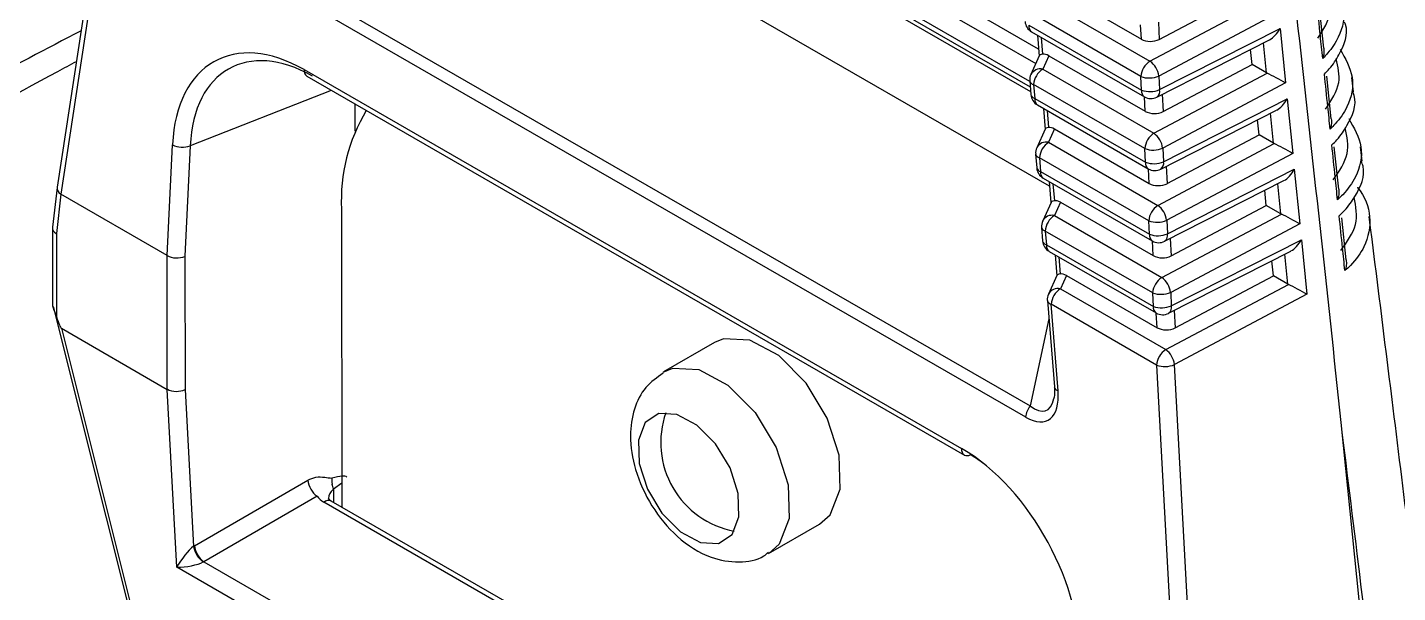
# Model space of a CAD drawing. Extents: x 7 to 135, y 3 to 97.
# Drawn here: x 96.942 to 97.988, y 79.87 to 80.301 of the extents above; entities that cross this region are included whole.
import ezdxf

# ---------------------------------------------------------------- set-up
doc = ezdxf.new("R2010")
doc.units = 0
doc.header["$MEASUREMENT"] = 0
doc.layers.add('OBJECT', color=7, linetype='CONTINUOUS')

msp = doc.modelspace()

# ---------------------------------------------------------------- linework, layer by layer
at = {"layer": 'OBJECT'}
for p, q in [((97.2782, 80.5228), (97.7115, 80.2733)), ((97.2636, 80.5111), (97.7073, 80.2556)), ((97.707, 80.2596), (97.264, 80.5147)), ((97.2667, 80.5059), (97.7076, 80.252)), ((97.7137, 80.2844), (97.3173, 80.5127)), ((97.0139, 80.5016), (96.9643, 80.1789)), ((97.0167, 80.4965), (96.9671, 80.1736)), ((97.7221, 80.1798), (97.2719, 80.439)), ((97.1119, 80.3549), (97.7073, 80.0121)), ((97.7038, 80.0034), (97.1084, 80.3463)), ((97.717, 80.3352), (97.7921, 80.2919)), ((97.7124, 80.3249), (97.7987, 80.2752)), ((97.7987, 80.2752), (97.8827, 80.3197)), ((97.8058, 80.2917), (97.8712, 80.3264)), ((97.9313, 80.2851), (97.9278, 80.3178)), ((97.7918, 80.2634), (97.7054, 80.3132)), ((97.8968, 80.3123), (97.8055, 80.2638)), ((97.7062, 80.3026), (97.7923, 80.253)), ((97.7083, 80.2975), (97.7944, 80.248)), ((97.7921, 80.2919), (97.7915, 80.3029)), ((97.8051, 80.3049), (97.8058, 80.2917)), ((97.806, 80.2534), (97.898, 80.3002)), ((97.898, 80.3002), (97.9022, 80.2585)), ((97.7129, 80.2949), (97.7141, 80.279)), ((97.7157, 80.2933), (97.7167, 80.2804)), ((97.8039, 80.2477), (97.89, 80.2915)), ((97.8877, 80.2663), (97.8853, 80.2891)), ((97.7142, 80.2792), (97.7078, 80.265)), ((97.7215, 80.2793), (97.7169, 80.269)), ((97.7215, 80.2793), (97.7951, 80.2369)), ((97.8766, 80.2726), (97.8754, 80.2841)), ((97.1529, 80.2687), (97.6549, 79.9796)), ((97.7169, 80.269), (97.8017, 80.2202)), ((97.8017, 80.2202), (97.8882, 80.266)), ((97.8088, 80.2367), (97.8766, 80.2726)), ((97.8877, 80.2663), (97.8766, 80.2726)), ((97.1549, 80.2636), (97.657, 79.9745)), ((97.707, 80.2601), (97.7078, 80.2496)), ((97.7948, 80.2084), (97.7099, 80.2573)), ((97.7099, 80.2573), (97.7107, 80.2467)), ((97.7923, 80.253), (97.7918, 80.2634)), ((97.8055, 80.2638), (97.806, 80.2534)), ((97.9022, 80.2585), (97.8085, 80.2088)), ((97.937, 80.2312), (97.9336, 80.2637)), ((97.9541, 80.2518), (97.9527, 80.2628)), ((97.1737, 80.2528), (97.0659, 80.2106)), ((97.7107, 80.2467), (97.7953, 80.198)), ((97.7951, 80.2369), (97.7945, 80.2479)), ((97.8081, 80.2499), (97.8088, 80.2367)), ((97.809, 80.1984), (97.9035, 80.2464)), ((97.9035, 80.2464), (97.9077, 80.2047)), ((97.192, 80.2216), (97.192, 80.2423)), ((97.7128, 80.2417), (97.7974, 80.193)), ((97.7173, 80.2391), (97.7186, 80.2231)), ((97.7201, 80.2374), (97.7212, 80.2245)), ((97.8069, 80.1927), (97.8954, 80.2378)), ((97.8931, 80.2125), (97.8908, 80.2354)), ((97.7187, 80.2233), (97.7123, 80.2091)), ((97.7259, 80.2234), (97.7213, 80.2132)), ((97.7259, 80.2234), (97.7981, 80.1818)), ((97.882, 80.2189), (97.8809, 80.2304)), ((97.7213, 80.2132), (97.8047, 80.1651)), ((97.8047, 80.1651), (97.8936, 80.2122)), ((97.8118, 80.1817), (97.882, 80.2189)), ((97.8931, 80.2125), (97.882, 80.2189)), ((97.0484, 80.1268), (97.0525, 80.2114)), ((97.0659, 80.2106), (97.0619, 80.1262)), ((97.7114, 80.2042), (97.7123, 80.1937)), ((97.7953, 80.198), (97.7948, 80.2084)), ((97.8085, 80.2088), (97.809, 80.1984)), ((97.9077, 80.2047), (97.8115, 80.1537)), ((97.9428, 80.1774), (97.9394, 80.2097)), ((97.9607, 80.1988), (97.9594, 80.2098)), ((97.7978, 80.1533), (97.7143, 80.2014)), ((97.7143, 80.2014), (97.7152, 80.1909)), ((97.7981, 80.1818), (97.7975, 80.1929)), ((97.8111, 80.1949), (97.8118, 80.1817)), ((97.812, 80.1434), (97.9089, 80.1927)), ((97.9089, 80.1927), (97.9131, 80.151)), ((97.7152, 80.1909), (97.7983, 80.143)), ((97.7172, 80.1858), (97.8004, 80.138)), ((97.7218, 80.1832), (97.7231, 80.1672)), ((97.7246, 80.1816), (97.7257, 80.1686)), ((97.8099, 80.1377), (97.9009, 80.184)), ((97.8985, 80.1587), (97.8962, 80.1816)), ((96.9643, 80.1787), (96.9609, 80.1484)), ((96.9671, 80.1736), (96.9638, 80.1435)), ((97.0484, 80.1268), (96.9671, 80.1736)), ((97.8875, 80.1651), (97.8863, 80.1766)), ((97.1814, 80.1623), (97.1817, 79.9348)), ((97.7232, 80.1674), (97.7168, 80.1532)), ((97.7304, 80.1675), (97.7258, 80.1573)), ((97.7304, 80.1675), (97.8011, 80.1268)), ((97.8148, 80.1266), (97.8875, 80.1651)), ((97.8985, 80.1587), (97.8875, 80.1651)), ((97.7258, 80.1573), (97.8077, 80.1101)), ((97.7983, 80.143), (97.7978, 80.1533)), ((97.8077, 80.1101), (97.899, 80.1585)), ((97.8115, 80.1537), (97.812, 80.1434)), ((97.9131, 80.151), (97.8145, 80.0987)), ((97.9485, 80.1235), (97.9451, 80.1556)), ((96.9608, 80.148), (96.9609, 80.0906)), ((96.9638, 80.1435), (96.9638, 80.0802)), ((97.7159, 80.1483), (97.7167, 80.1379)), ((97.8008, 80.0983), (97.7188, 80.1455)), ((97.7188, 80.1455), (97.7196, 80.135)), ((97.8141, 80.1399), (97.8148, 80.1266)), ((97.815, 80.0884), (97.9143, 80.1389)), ((97.9143, 80.1389), (97.9185, 80.0972)), ((97.7196, 80.135), (97.8013, 80.088)), ((97.7217, 80.13), (97.8034, 80.083)), ((97.8011, 80.1268), (97.8005, 80.1379)), ((97.8129, 80.0827), (97.9063, 80.1302)), ((97.0485, 80.0246), (97.0484, 80.1268)), ((97.0619, 80.1262), (97.062, 80.0245)), ((97.7263, 80.1274), (97.7276, 80.1113)), ((97.7291, 80.1258), (97.7301, 80.1127)), ((97.8929, 80.1114), (97.8918, 80.1228)), ((97.904, 80.105), (97.9017, 80.1279)), ((97.7276, 80.1115), (97.7212, 80.0974)), ((97.7349, 80.1116), (97.7303, 80.1014)), ((97.7349, 80.1116), (97.8041, 80.0717)), ((97.8179, 80.0716), (97.8929, 80.1114)), ((97.904, 80.105), (97.8929, 80.1114)), ((97.7303, 80.1014), (97.8108, 80.055)), ((97.8013, 80.088), (97.8008, 80.0983)), ((97.8108, 80.055), (97.9045, 80.1047)), ((97.8145, 80.0987), (97.815, 80.0884)), ((97.9185, 80.0972), (97.8175, 80.0436)), ((96.9613, 80.0878), (97.0306, 79.8116)), ((97.7204, 80.0924), (97.7257, 80.0265)), ((97.7286, 80.0236), (97.7233, 80.0896)), ((97.8038, 80.0432), (97.7233, 80.0896)), ((97.7215, 80.0785), (97.7073, 80.0121)), ((97.8041, 80.0717), (97.8035, 80.0829)), ((97.8171, 80.0849), (97.8179, 80.0716)), ((96.9676, 80.0713), (97.0329, 79.811)), ((96.9676, 80.0713), (97.0485, 80.0246)), ((97.4663, 80.0604), (97.4274, 80.038)), ((97.8038, 80.0432), (97.8235, 79.6804)), ((97.8372, 79.6811), (97.8175, 80.0436)), ((97.0558, 79.8889), (97.0485, 80.0246)), ((97.0485, 80.0246), (97.0485, 80.0246)), ((97.062, 80.0245), (97.0684, 79.9048)), ((97.7256, 80.0266), (97.7257, 80.0265)), ((97.9445, 79.9994), (97.9698, 79.7492)), ((97.0693, 79.9053), (97.1558, 79.9553)), ((97.1817, 79.9532), (97.1753, 79.9484)), ((97.1629, 79.9431), (97.0763, 79.8931)), ((97.1753, 79.9484), (97.1753, 79.9385)), ((97.7403, 79.609), (97.1681, 79.9385)), ((97.7401, 79.6133), (97.1737, 79.9394)), ((97.5074, 79.8994), (97.5463, 79.9218)), ((97.7484, 79.4901), (97.0558, 79.8889)), ((97.0763, 79.8931), (97.7408, 79.5105))]:
    msp.add_line(p, q, dxfattribs=at)
at = {"layer": 'OBJECT', "flags": 128}
for points in [[(97.5522, 80.0028), (97.5361, 80.0295), (97.5154, 80.0504), (97.4933, 80.0622), (97.4732, 80.0632), (97.4663, 80.0604)], [(97.4271, 80.0377), (97.4344, 80.0408), (97.4544, 80.0398), (97.4765, 80.0279), (97.4972, 80.0071), (97.5133, 79.9804)], [(97.415, 79.9485), (97.4261, 79.9302), (97.4403, 79.9159), (97.4555, 79.9077), (97.4693, 79.907), (97.4796, 79.9139), (97.4849, 79.9273), (97.4844, 79.9451), (97.4781, 79.9647), (97.467, 79.983), (97.4527, 79.9973), (97.4376, 80.0055), (97.4238, 80.0062), (97.4134, 79.9993), (97.4081, 79.9859), (97.4087, 79.9681), (97.415, 79.9485)], [(97.5463, 79.9218), (97.5545, 79.929), (97.5622, 79.9484), (97.5614, 79.9744), (97.5522, 80.0028)], [(97.5133, 79.9804), (97.5225, 79.9519), (97.5233, 79.926), (97.5156, 79.9066), (97.5077, 79.8995)]]:
    msp.add_lwpolyline(points, dxfattribs=at)
at = {"layer": 'OBJECT'}
for centre, radius, start, end in [((97.7133, 80.3062), 0.01, 184.574, 240.0649), ((97.7112, 80.3017), 0.00503, 169.7178, 235.1264), ((97.8072, 80.2622), 0.0155, 123.059, 175.5654), ((97.7891, 80.2619), 0.0164, 6.8038, 54.1892), ((97.1579, 80.2678), 0.00507, 170.0661, 234.7781), ((97.7169, 80.2609), 0.01, 155.6739, 184.574), ((97.715, 80.261), 0.00822, 76.9325, 150.9587), ((97.7253, 80.2561), 0.0155, 123.059, 175.5654), ((97.7107, 80.2611), 0.0039, 194.1228, 257.0397), ((97.7981, 80.2808), 0.0185, 249.8835, 293.3809), ((97.7178, 80.2504), 0.01, 184.574, 240.0649), ((97.7116, 80.2505), 0.0039, 194.1228, 257.0397), ((97.7157, 80.2458), 0.00503, 169.7178, 235.1264), ((97.7987, 80.2704), 0.0185, 249.8835, 293.3809), ((97.7974, 80.2522), 0.00518, 170.7736, 234.0706), ((97.7994, 80.2566), 0.01, 240.0649, 296.9655), ((97.8009, 80.2521), 0.00528, 304.7311, 14.4867), ((97.3159, 80.1684), 0.1346, 149.1301, 182.5984), ((97.7195, 80.2052), 0.00822, 76.9325, 150.9587), ((97.7298, 80.2002), 0.0155, 123.059, 175.5654), ((97.8102, 80.2072), 0.0155, 123.059, 175.5654), ((97.7921, 80.2068), 0.0164, 6.8038, 54.1892), ((97.06, 80.2258), 0.0163, 242.2666, 291.2288), ((97.7214, 80.205), 0.01, 155.6739, 184.574), ((97.7152, 80.2052), 0.0039, 194.1228, 257.0397), ((97.8011, 80.2258), 0.0185, 249.8835, 293.3809), ((97.7222, 80.1945), 0.01, 184.574, 240.0649), ((97.7161, 80.1947), 0.0039, 194.1228, 257.0397), ((97.8017, 80.2154), 0.0185, 249.8835, 293.3809), ((97.8004, 80.1972), 0.00518, 170.7736, 234.0706), ((97.8024, 80.2016), 0.01, 240.0649, 296.9655), ((97.8039, 80.1971), 0.00528, 304.7311, 14.4867), ((97.7201, 80.19), 0.00503, 169.7178, 235.1264), ((97.8132, 80.1521), 0.0155, 123.059, 175.5654), ((97.7951, 80.1518), 0.0164, 6.8038, 54.1892), ((97.7259, 80.1491), 0.01, 155.6739, 184.574), ((97.7239, 80.1493), 0.00822, 76.9325, 150.9587), ((97.7342, 80.1443), 0.0155, 123.059, 175.5654), ((97.8041, 80.1707), 0.0185, 249.8835, 293.3809), ((97.7197, 80.1493), 0.0039, 194.1228, 257.0397), ((97.8047, 80.1604), 0.0185, 249.8835, 293.3809), ((97.8034, 80.1422), 0.00518, 170.7736, 234.0706), ((97.8069, 80.1421), 0.00528, 304.7311, 14.4867), ((97.7267, 80.1387), 0.01, 184.574, 240.0649), ((97.7205, 80.1388), 0.0039, 194.1228, 257.0397), ((97.7246, 80.1341), 0.00503, 169.7178, 235.1264), ((97.8054, 80.1466), 0.01, 240.0649, 296.9655), ((97.8162, 80.0971), 0.0155, 123.059, 175.5654), ((97.7981, 80.0967), 0.0164, 6.8038, 54.1892), ((97.7303, 80.0932), 0.01, 155.6739, 184.574), ((97.7284, 80.0934), 0.00822, 76.9325, 150.9587), ((97.7387, 80.0884), 0.0155, 123.059, 175.5654), ((97.8071, 80.1157), 0.0185, 249.8835, 293.3809), ((97.7242, 80.0934), 0.0039, 194.1228, 257.0397), ((97.8077, 80.1054), 0.0185, 249.8835, 293.3809), ((97.8064, 80.0872), 0.00518, 170.7736, 234.0706), ((97.8099, 80.0871), 0.00528, 304.7311, 14.4867), ((97.8084, 80.0916), 0.01, 240.0649, 296.9655), ((97.8192, 80.042), 0.0155, 123.059, 175.5654), ((97.8011, 80.0417), 0.0164, 6.8038, 54.1892), ((97.8101, 80.0606), 0.0185, 249.8835, 293.3809), ((97.7294, 80.0274), 0.0039, 194.1228, 257.0397), ((97.4941, 79.9841), 0.0689, 160.7285, 259.2662), ((97.7193, 80.0022), 0.0156, 140.4835, 175.3874), ((97.6599, 79.9787), 0.00507, 170.0661, 234.7781), ((97.659, 79.9787), 0.00463, 243.9795, 300.4818), ((97.174, 79.9577), 0.0184, 187.5156, 232.5674), ((97.1877, 79.9549), 0.0137, 171.5402, 190.5022), ((97.1633, 79.9473), 0.012, 5.4883, 25.1446), ((97.1716, 79.9347), 0.00516, 65.5187, 132.3396), ((97.0878, 79.9086), 0.0197, 191.0359, 232.8297), ((97.0875, 79.9077), 0.0184, 187.5156, 232.5674)]:
    msp.add_arc(centre, radius, start, end, dxfattribs=at)
for centre, major_axis, ratio, start_param, end_param in [((97.1482, 80.1554), (-0.0625, 0.1202), 0.605271, 5.524844, 7.088044), ((97.8914, 80.3034), (0.0067, 0.0123), 0.526562, 3.797061, 4.735422), ((97.1553, 80.159), (-0.0589, 0.1108), 0.607441, 5.519091, 7.082291), ((97.7991, 80.2961), (0.01, 0), 0.58587, 3.930959, 5.443041), ((97.7243, 80.2773), (0.0101, -0.0018), 0.27902, 2.465284, 3.213369), ((97.7214, 80.2707), (-0.00628, 0.00904), 0.580774, 5.395552, 6.013284), ((97.8947, 80.2704), (0.01, 0), 0.58221, 3.930034, 4.000134), ((97.8956, 80.2617), (0.0106, -0.0057), 0.027409, 0.910727, 2.359063), ((97.8968, 80.2497), (0.0067, 0.0123), 0.526562, 3.797061, 4.735422), ((97.8021, 80.241), (0.01, 0), 0.58587, 3.930959, 5.443041), ((97.7288, 80.2214), (0.0101, -0.0018), 0.27902, 2.465284, 3.213369), ((97.7258, 80.2148), (-0.00628, 0.00904), 0.580774, 5.395552, 6.013284), ((97.9002, 80.2167), (0.01, 0), 0.58221, 3.930034, 4.000134), ((97.901, 80.208), (0.0106, -0.0057), 0.027409, 0.910727, 2.359063), ((97.9023, 80.1959), (0.0067, 0.0123), 0.526562, 3.797061, 4.735422), ((97.8051, 80.186), (0.01, 0), 0.58587, 3.930959, 5.443041), ((96.9742, 80.1775), (0.00991, -0.00132), 0.626744, 3.128795, 4.001652), ((96.9905, 80.3229), (0.0232, 0.1494), 0.050735, 3.115656, 3.12201), ((97.7333, 80.1655), (0.0101, -0.0018), 0.27902, 2.465284, 3.213369), ((97.7303, 80.1589), (-0.00628, 0.00904), 0.580774, 5.395552, 6.013284), ((97.9056, 80.1629), (0.01, 0), 0.58221, 3.930034, 4.000134), ((97.9065, 80.1542), (0.0106, -0.0057), 0.027409, 0.910727, 2.359063), ((96.9708, 80.1476), (0.00999, -0.00055), 0.610706, 3.107171, 3.960786), ((97.9077, 80.1422), (0.0067, 0.0123), 0.526562, 3.797061, 4.735422), ((97.0555, 80.1306), (0.01, -0.00023), 0.562438, 3.94001, 5.42354), ((97.8082, 80.1309), (0.01, 0), 0.58587, 3.930959, 5.443041), ((97.7377, 80.1096), (0.0101, -0.0018), 0.27902, 2.465284, 3.213369), ((97.7348, 80.103), (-0.00628, 0.00904), 0.580774, 5.395552, 6.013284), ((97.911, 80.1091), (0.01, 0), 0.58221, 3.930034, 4.000134), ((97.9119, 80.1005), (0.0106, -0.0057), 0.027409, 0.910727, 2.359063), ((96.9329, 80.2419), (-0.0349, 0.1707), 0.036315, 2.80883, 3.1095), ((97.8112, 80.0759), (0.01, 0), 0.58587, 3.930959, 5.443041), ((97.0556, 80.029), (0.01, 0.00027), 0.590582, 3.910907, 5.394437), ((97.6951, 80.0494), (-0.0259, 0.0482), 0.44343, 2.520809, 3.932335), ((97.7022, 80.053), (-0.017, 0.0446), 0.376318, 2.566187, 3.668165), ((96.8639, 75.4231), (-1.6064, 16.5543), 0.094699, 4.967764, 4.983276), ((97.6497, 79.8666), (-0.0623, 0.1198), 0.608907, 3.95898, 5.52218), ((97.6568, 79.8703), (-0.0574, 0.1112), 0.60371, 5.412715, 5.523789), ((97.0761, 79.8929), (0.1098, 0.0644), 0.111416, 0.033591, 0.407602), ((97.1858, 79.9505), (0.025, 0.0021), 0.624452, 3.496567, 3.874501), ((97.1864, 79.9427), (0.0149, 0.0022), 0.652601, 2.311511, 3.041472), ((97.0629, 79.8935), (0.0089, 0.0125), 0.234628, 0.619571, 2.10323), ((97.0706, 79.8897), (0.0114, 0.0165), 0.625993, 0.923974, 0.978054), ((97.0629, 79.8935), (0.0154, 0.0021), 0.261418, 4.200973, 5.684632), ((97.0771, 79.8853), (0.00654, 0.00769), 0.666732, 0.994265, 1.048346)]:
    msp.add_ellipse(centre, major_axis=major_axis, ratio=ratio, start_param=start_param, end_param=end_param, dxfattribs=at)
for points, knots in [([(97.8758, 80.6084), (97.8764, 80.6035), (97.8793, 80.579), (97.8914, 80.4763), (97.9145, 80.2787), (97.9337, 80.0997), (97.9445, 79.9994)], [0, 0, 0, 0, 0.0241477, 0.1207387, 0.5071031, 1, 1, 1, 1]), ([(97.9268, 80.2926), (97.9311, 80.2993), (97.9389, 80.3114), (97.9355, 80.3241), (97.934, 80.3298)], [0, 0, 0, 0, 0.552737, 1, 1, 1, 1]), ([(97.9373, 80.3369), (97.9412, 80.3301), (97.9492, 80.316), (97.9451, 80.2964), (97.9368, 80.2837), (97.9319, 80.2786), (97.9306, 80.2773)], [0, 0, 0, 0, 0.344445, 0.716342, 0.928512, 1, 1, 1, 1]), ([(97.9306, 80.2773), (97.93, 80.2831), (97.9285, 80.297), (97.9271, 80.311), (97.9262, 80.3192)], [0, 0, 0, 0, 0.4124642, 1, 1, 1, 1]), ([(96.9826, 80.2984), (96.9298, 80.2706), (96.728, 80.1643), (96.5302, 80.051), (96.3842, 79.9673)], [0, 0, 0, 0, 0.261818, 1, 1, 1, 1]), ([(97.9319, 80.2652), (97.9331, 80.2665), (97.9377, 80.2713), (97.9455, 80.2836), (97.9507, 80.2962), (97.9475, 80.3042), (97.9473, 80.3048)], [0, 0, 0, 0, 0.1096579, 0.3918823, 0.956649, 1, 1, 1, 1]), ([(97.9313, 80.2851), (97.9314, 80.2835), (97.9316, 80.2809), (97.9309, 80.2783), (97.9306, 80.2774), (97.9306, 80.2773)], [0, 0, 0, 0, 0.61636, 0.983874, 1, 1, 1, 1]), ([(97.9327, 80.2386), (97.9372, 80.2453), (97.9455, 80.2577), (97.9423, 80.2708), (97.9409, 80.277)], [0, 0, 0, 0, 0.535349, 1, 1, 1, 1]), ([(97.9439, 80.2842), (97.9478, 80.2772), (97.9559, 80.2629), (97.9516, 80.2429), (97.9429, 80.2299), (97.9376, 80.2246), (97.9363, 80.2233)], [0, 0, 0, 0, 0.346628, 0.709575, 0.929102, 1, 1, 1, 1]), ([(96.979, 80.2747), (96.9742, 80.2722), (96.9, 80.2323), (96.7621, 80.1564), (96.5789, 80.0549), (96.4652, 79.9905), (96.4151, 79.9622)], [0, 0, 0, 0, 0.0251688, 0.3921648, 0.7323674, 1, 1, 1, 1]), ([(97.9363, 80.2233), (97.9357, 80.2291), (97.9342, 80.243), (97.9327, 80.257), (97.9319, 80.2652)], [0, 0, 0, 0, 0.412497, 1, 1, 1, 1]), ([(97.9375, 80.2112), (97.9389, 80.2125), (97.9435, 80.2172), (97.9517, 80.2295), (97.9572, 80.2424), (97.954, 80.2508), (97.9537, 80.2517)], [0, 0, 0, 0, 0.108536, 0.383454, 0.93351, 1, 1, 1, 1]), ([(97.9371, 80.2312), (97.9372, 80.2297), (97.9373, 80.2271), (97.9366, 80.2244), (97.9363, 80.2233), (97.9363, 80.2233)], [0, 0, 0, 0, 0.578776, 0.984235, 1, 1, 1, 1]), ([(97.9386, 80.1846), (97.9432, 80.1912), (97.952, 80.2039), (97.9491, 80.2175), (97.9477, 80.2241)], [0, 0, 0, 0, 0.519318, 1, 1, 1, 1]), ([(97.9504, 80.2315), (97.9544, 80.2243), (97.9626, 80.2098), (97.9581, 80.1893), (97.949, 80.1761), (97.9433, 80.1706), (97.9419, 80.1693)], [0, 0, 0, 0, 0.348104, 0.703016, 0.929574, 1, 1, 1, 1]), ([(97.9419, 80.1693), (97.9413, 80.1751), (97.9399, 80.189), (97.9384, 80.203), (97.9375, 80.2112)], [0, 0, 0, 0, 0.412528, 1, 1, 1, 1]), ([(97.9432, 80.1572), (97.9446, 80.1585), (97.9494, 80.1632), (97.9579, 80.1754), (97.9637, 80.1886), (97.9606, 80.1974), (97.9601, 80.1987)], [0, 0, 0, 0, 0.107483, 0.375524, 0.911735, 1, 1, 1, 1]), ([(97.9428, 80.1774), (97.9429, 80.1759), (97.9431, 80.1733), (97.9423, 80.1706), (97.9419, 80.1693), (97.9419, 80.1693)], [0, 0, 0, 0, 0.543656, 0.984572, 1, 1, 1, 1]), ([(97.9444, 80.1306), (97.9491, 80.1372), (97.9586, 80.1502), (97.9559, 80.1642), (97.9546, 80.1712)], [0, 0, 0, 0, 0.504497, 1, 1, 1, 1]), ([(97.957, 80.1787), (97.957, 80.1787), (97.9633, 80.1719), (97.9682, 80.1563), (97.9648, 80.1358), (97.9551, 80.1223), (97.949, 80.1166), (97.9475, 80.1153)], [0, 0, 0, 0, 0.000518, 0.348815, 0.69657, 0.929926, 1, 1, 1, 1]), ([(97.9475, 80.1153), (97.9469, 80.1211), (97.9455, 80.135), (97.944, 80.149), (97.9432, 80.1572)], [0, 0, 0, 0, 0.412557, 1, 1, 1, 1]), ([(98.0095, 79.8059), (98.0009, 79.8763), (97.9866, 79.9933), (97.9719, 80.1101), (97.966, 80.1567)], [0, 0, 0, 0, 0.60082, 1, 1, 1, 1]), ([(97.9485, 80.1235), (97.9486, 80.1221), (97.9488, 80.1195), (97.948, 80.1167), (97.9475, 80.1154), (97.9475, 80.1153)], [0, 0, 0, 0, 0.510809, 0.984888, 1, 1, 1, 1]), ([(96.9638, 80.0802), (96.9633, 80.0818), (96.9624, 80.0844), (96.9611, 80.088), (96.961, 80.0898), (96.961, 80.0906)], [0, 0, 0, 0, 0.447762, 0.758958, 1, 1, 1, 1]), ([(97.4271, 80.0371), (97.4224, 80.0338), (97.4124, 80.0268), (97.4041, 80.0093), (97.4009, 79.9881), (97.405, 79.9624), (97.4174, 79.935), (97.4375, 79.9107), (97.461, 79.8957), (97.484, 79.892), (97.5002, 79.8942), (97.5063, 79.8993), (97.5074, 79.9003)], [0, 0, 0, 0, 0.081642, 0.170722, 0.267872, 0.384748, 0.513807, 0.644144, 0.783159, 0.886468, 0.978901, 1, 1, 1, 1]), ([(97.7257, 80.0265), (97.7258, 80.0235), (97.7259, 80.0198), (97.7252, 80.0177), (97.7251, 80.0173)], [0, 0, 0, 0, 0.785036, 1, 1, 1, 1]), ([(97.1558, 79.9553), (97.1579, 79.9563), (97.1624, 79.9584), (97.1683, 79.9576), (97.1723, 79.9571), (97.1741, 79.9569)], [0, 0, 0, 0, 0.305422, 0.682483, 1, 1, 1, 1]), ([(97.1737, 79.9394), (97.173, 79.9399), (97.1715, 79.941), (97.1714, 79.9415), (97.1714, 79.9415), (97.1714, 79.9415)], [0, 0, 0, 0, 0.4327645, 0.8915345, 1, 1, 1, 1])]:
    msp.add_open_spline(points, degree=3, knots=knots, dxfattribs=at)

doc.saveas('drawing.dxf')
